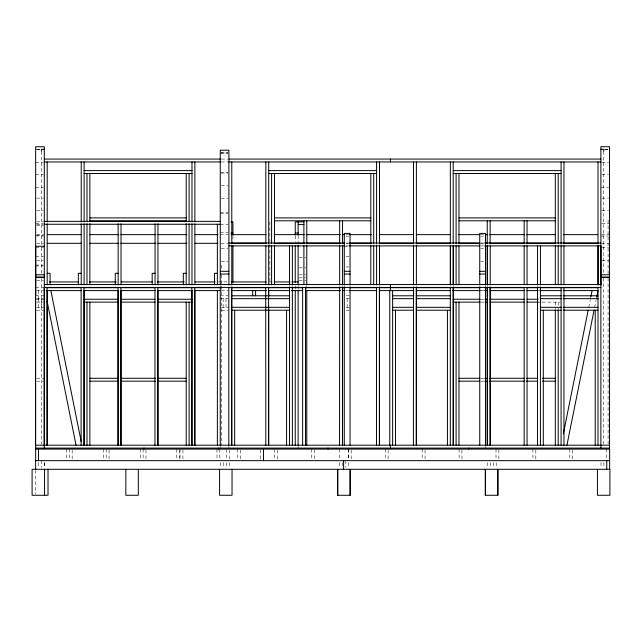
<?xml version="1.0" encoding="UTF-8"?>
<svg xmlns="http://www.w3.org/2000/svg" width="642" height="642" viewBox="0 0 642 642"><rect width="100%" height="100%" fill="white"/><g stroke="black" fill="none" stroke-linecap="round" stroke-linejoin="round"><path stroke-width="0.48" stroke-dasharray="3.21 2.41" d="M588.77 307.277L590.15 300.408M590.343 299.429L590.937 296.484M594.661 307.229L596.033 300.384M596.233 299.405L596.819 296.468M36.61 149.321L40.454 149.321M604.732 149.321L609.539 149.321M36.61 149.458L40.454 149.458M604.732 149.458L608.576 149.458M220.254 152.315L227.942 152.315M221.209 152.94L227.942 152.94M220.254 153.302L227.942 153.302M221.37 159.072L228.367 159.072M221.209 161.953L228.367 161.953M35.647 162.241L43.343 162.241M601.851 162.241L608.576 162.241M220.254 172.337L227.942 172.337M221.209 173.083L227.942 173.083M35.647 174.704L43.343 174.704M601.851 174.704L608.576 174.704M221.209 185.779L227.942 185.779M35.647 187.336L43.343 187.336M600.888 187.336L608.576 187.336M36.61 198.121L43.343 198.121M601.851 198.121L608.576 198.121M221.209 198.41L227.942 198.41M36.61 210.696L43.343 210.696M601.851 210.696L608.576 210.696M220.254 212.775L227.942 212.775M220.254 213.754L227.942 213.754M36.61 221.819L43.343 221.819M35.647 223.392L43.343 223.392M601.851 223.392L608.576 223.392M220.254 224.235L227.942 224.235M36.61 224.588L43.343 224.588M36.61 225.454L43.343 225.454M220.254 232.565L227.942 232.565M36.65 234.635L43.664 234.635M220.254 234.523L228.062 234.635M346.198 234.523L348.309 234.635M480.425 234.635L483.587 234.523M601.53 234.635L608.536 234.635M36.61 235.606L43.343 235.606M35.647 235.927L43.343 235.927M600.888 236.023L608.576 236.023M346.198 236.144L349.087 236.144M480.706 236.144L483.587 236.144M346.215 243.005L348.221 243.005M480.569 243.005L483.578 243.005M36.61 243.294L43.664 243.294M221.049 243.294L228.062 243.294M346.311 243.294L348.309 243.294M480.425 243.294L483.426 243.294M601.53 243.294L608.536 243.294M346.215 245.886L348.221 245.886M480.569 245.886L483.578 245.886M344.281 246.167L348.125 246.167M35.775 247.523L43.479 247.523M601.851 247.619L608.576 247.619M221.209 248.711L227.942 248.711M480.706 248.711L483.587 248.711M346.198 256.471L349.087 256.471M35.711 256.752L43.415 256.752M299.092 257.281L305.817 257.281M36.61 260.251L43.343 260.251M601.851 260.251L608.576 260.251M221.209 261.35L227.942 261.35M480.706 261.35L483.587 261.35M35.519 265.082L43.215 265.082M35.519 265.932L43.335 265.932M346.198 266.944L349.087 266.944M299.092 267.826L305.817 267.826M299.092 274.84L305.817 274.84M299.092 277.825L305.817 277.825M36.61 280.594L43.343 280.594M299.092 280.594L305.817 280.594M218.184 281.942L228.175 281.942M269.15 281.942L272.144 281.942M35.647 287.712L44.306 287.712M36.61 290.593L44.306 290.593M221.209 290.593L228.367 290.593M345.412 290.593L349.417 290.593M480.625 290.593L484.172 290.593M35.527 295.785L44.17 295.785M220.254 295.785L227.942 295.785M346.198 295.785L350.05 295.785M36.482 298.674L43.215 298.674M220.254 298.674L227.942 298.674M346.198 298.674L350.05 298.674M35.647 299.252L44.306 299.252M481.171 299.252L484.172 299.252M36.61 302.133L43.343 302.133M481.171 302.133L484.172 302.133M538.108 302.133L541.102 302.133M542.105 302.133L560.121 302.133M36.482 307.325L43.215 307.325M221.209 307.325L228.905 307.325M346.198 307.325L350.05 307.325M36.482 310.206L43.215 310.206M221.209 310.206L227.942 310.206M346.198 310.206L349.087 310.206M36.61 378.282L44.306 378.282M480.826 378.282L483.803 378.282M36.61 381.163L43.343 381.163M480.826 381.163L483.803 381.163M608.094 220.15L608.094 274.11M608.094 278.106L608.094 444.2M606.754 449.119L606.754 459.696M603.873 462.585L603.873 467.392M603.769 151.327L603.769 274.054M603.769 278.042L603.769 445.203M600.992 462.585L600.992 467.392M572.72 450.082L572.72 459.696M569.839 449.119L569.839 459.696M558.195 302.133L558.195 309.139M555.314 302.133L555.314 309.139M535.805 450.082L535.805 459.696M532.916 449.119L532.916 459.696M498.882 450.082L498.882 459.696M496.234 462.585L496.234 467.392M496.001 449.119L496.001 459.696M493.345 462.585L493.345 467.392M490.464 462.585L490.464 467.392M487.575 462.585L487.575 467.392M485.512 446.158L485.512 448.084M461.959 450.082L461.959 459.696M459.078 449.119L459.078 459.696M425.044 450.082L425.044 459.696M422.155 449.119L422.155 459.696M388.121 450.082L388.121 459.696M385.24 449.119L385.24 459.696M351.198 450.082L351.198 459.696M348.317 449.119L348.317 459.696M348.221 449.119L348.221 459.696M348.221 462.585L348.221 467.392M347.161 298.674L347.161 307.325M345.34 460.659L345.34 467.392M342.451 462.585L342.451 467.392M339.57 449.119L339.57 459.696M339.57 462.585L339.57 467.392M314.283 450.082L314.283 459.696M311.394 449.119L311.394 459.696M306.78 285.746L306.78 289.871M298.129 235.437L298.129 241.978M298.129 285.746L298.129 289.871M298.129 446.158L298.129 448.084M295.248 235.887L295.248 241.978M295.248 285.826L295.248 289.839M277.36 450.082L277.36 459.696M274.479 449.119L274.479 459.696M269.865 221.939L269.865 284.839M260.628 450.082L260.628 459.696M240.437 450.082L240.437 459.696M237.556 449.119L237.556 459.696M232.942 235.887L232.942 241.978M229.651 450.082L229.651 459.696M229.387 462.585L229.387 467.392M228.905 446.158L228.905 448.084M226.762 449.119L226.762 459.696M226.498 462.585L226.498 467.392M226.016 298.674L226.016 307.325M223.617 462.585L223.617 467.392M223.135 298.674L223.135 307.325M221.691 265.178L221.691 270.178M221.691 274.84L221.691 445.203M220.736 462.585L220.736 467.392M220.254 446.158L220.254 448.084M219.837 449.119L219.837 459.696M216.956 449.119L216.956 459.696M182.922 450.082L182.922 459.696M180.033 449.119L180.033 459.696M179.463 450.082L179.463 459.696M176.574 449.119L176.574 459.696M145.999 450.082L145.999 459.696M143.118 449.119L143.118 459.696M140.229 449.119L140.229 459.696M109.084 450.082L109.084 459.696M106.195 449.119L106.195 459.696M103.314 449.119L103.314 459.696M72.161 450.082L72.161 459.696M69.272 449.119L69.272 459.696M66.391 449.119L66.391 459.696M44.306 462.585L44.306 467.392M44.218 462.585L44.218 467.392M41.417 151.327L41.417 246.608M41.417 247.611L41.417 273.693M41.417 278.7L41.417 444.2M41.417 460.659L41.417 467.392M41.289 298.674L41.289 307.325M38.536 290.593L38.536 299.252M38.536 462.585L38.536 467.392M38.408 298.674L38.408 307.325M35.559 470.313L35.559 494.276"/><path stroke-width="0.96" d="M563.339 433.856L588.176 310.222M590.937 296.484L592.117 290.593M566.942 445.203L594.075 310.166M596.819 296.468L597.999 290.593L563.804 290.593M44.306 149.321L41.417 149.321L41.417 151.327M600.888 149.321L603.769 149.321L603.769 151.327M44.306 159.072L220.367 159.072M229.371 159.072L600.888 159.072M44.306 161.953L220.367 161.953M228.905 161.953L600.888 161.953M84.11 170.603L191.982 170.603M268.709 170.603L376.581 170.603M453.204 170.603L561.084 170.603M84.11 173.492L191.982 173.492M268.709 173.492L376.581 173.492M453.204 173.492L561.084 173.492M89.88 217.911L186.212 217.911M274.479 217.911L370.811 217.911M458.974 217.911L555.314 217.911M89.88 220.792L186.212 220.792M274.479 220.792L370.811 220.792M458.974 220.792L555.314 220.792M44.306 221.37L220.254 221.37M231.016 221.939L232.942 221.939L232.942 235.004M303.899 221.819L295.248 221.939L295.248 235.004M44.306 224.259L220.254 224.259M298.129 224.588L303.899 224.588M231.016 233.006L232.942 233.006M295.248 233.006L298.129 233.006M47.677 234.635L81.751 234.635M89.768 234.635L118.826 234.635M120.832 234.635L155.91 234.635M157.916 234.635L186.974 234.635M194.991 234.635L218.039 234.635M231.072 234.635L266.141 234.635M274.158 234.635L304.228 234.635M306.234 234.635L340.3 234.635M342.306 234.635L344.313 234.635M349.312 234.635L371.333 234.635M379.342 234.635L413.368 234.635M416.369 234.635L450.403 234.635M458.404 234.635L479.43 234.635M485.432 234.635L487.43 234.635M489.437 234.635L524.466 234.635M526.464 234.635L555.49 234.635M563.499 234.635L597.525 234.635M228.905 243.005L344.208 243.005M349.224 243.005L479.566 243.005M484.582 243.005L600.888 243.005M47.677 243.294L81.751 243.294M89.768 243.294L118.826 243.294M120.832 243.294L155.91 243.294M157.916 243.294L186.974 243.294M194.991 243.294L218.039 243.294M231.072 243.294L266.141 243.294M274.158 243.294L304.228 243.294M306.234 243.294L340.3 243.294M342.306 243.294L344.313 243.294M349.312 243.294L371.333 243.294M379.342 243.294L413.368 243.294M416.369 243.294L450.403 243.294M458.404 243.294L479.43 243.294M485.432 243.294L487.43 243.294M489.437 243.294L524.466 243.294M526.464 243.294L555.49 243.294M563.499 243.294L597.525 243.294M228.905 245.886L344.208 245.886M349.224 245.886L479.566 245.886M484.582 245.886L600.992 245.886L600.992 284.952M35.647 246.263L44.306 246.263M220.254 271.309L228.905 271.309M344.281 271.309L350.05 271.309M479.743 271.309L485.512 271.309M81.221 273.291L78.34 273.291L78.34 284.823M118.144 273.291L115.255 273.291L115.255 284.823M155.067 273.291L152.178 273.291L152.178 284.823M186.212 273.291L183.331 273.291L183.331 284.823M217.365 273.291L214.484 273.291L214.484 284.823M47.187 273.315L50.068 273.315L50.068 284.847M220.254 274.038L228.905 274.038M344.281 274.038L350.05 274.038M479.743 274.038L485.512 274.038M35.647 274.8L44.306 274.8M600.888 274.8L609.539 274.8M35.647 277.039L44.306 277.039M600.888 277.039L609.539 277.039M35.647 277.537L44.306 277.537M600.888 277.537L609.539 277.537M49.298 281.942L78.276 281.942M89.27 281.942L116.25 281.942M121.25 281.942L152.226 281.942M157.226 281.942L184.206 281.942M195.2 281.942L215.182 281.942M231.176 281.942L266.149 281.942M274.142 281.942L290.136 281.942M292.134 281.942L298.129 281.942M44.306 284.542L600.888 284.542M600.888 287.423L44.202 287.423L44.202 445.203M46.304 287.712L81.293 287.712M83.291 287.712L118.28 287.712M120.279 287.712L155.268 287.712M157.266 287.712L192.255 287.712M194.261 287.712L220.254 287.712M231.369 287.712L266.382 287.712M267.762 287.712L289.775 287.712M291.396 287.712L302.775 287.712M304.781 287.712L340.412 287.712M342.411 287.712L344.794 287.712M349.417 287.712L376.806 287.712M378.804 287.712L413.817 287.712M416.489 287.712L450.828 287.712M452.562 287.712L479.839 287.712M484.63 287.712L487.848 287.712M489.846 287.712L523.856 287.712M526.729 287.712L537.86 287.712M539.753 287.712L597.887 287.712M46.304 290.593L81.317 290.593M83.291 290.593L118.329 290.593M120.279 290.593L155.34 290.593M157.266 290.593L192.359 290.593M194.261 290.593L220.254 290.593M231.369 290.593L266.382 290.593M268.388 290.593L289.39 290.593M291.396 290.593L302.398 290.593M305.399 290.593L340.412 290.593M342.411 290.593L344.409 290.593M349.417 290.593L376.421 290.593M379.422 290.593L413.48 290.593M450.564 290.593L416.489 290.593L416.489 295.785L450.323 295.785M452.562 290.593L480.176 290.593M484.63 290.593L487.639 290.593M490.167 290.593L524.121 290.593M526.729 290.593L538.108 290.593M539.753 290.593L561.798 290.593M231.786 295.785L289.478 295.785M392.631 295.785L413.52 295.785M540.42 295.785L561.301 295.785M563.291 295.785L598.103 295.785M231.786 298.674L289.478 298.674M392.631 298.674L413.52 298.674M416.506 298.674L450.323 298.674M540.42 298.674L561.301 298.674M563.291 298.674L598.103 298.674M84.11 299.252L118.072 299.252M121.065 299.252L155.027 299.252M158.02 299.252L191.982 299.252M453.204 299.252L480.176 299.252M485.167 299.252L487.166 299.252M490.167 299.252L524.121 299.252M527.122 299.252L538.108 299.252M84.11 302.133L118.072 302.133M121.065 302.133L155.027 302.133M158.02 302.133L191.982 302.133M453.204 302.133L480.176 302.133M485.167 302.133L487.166 302.133M490.167 302.133L524.121 302.133M527.122 302.133L538.108 302.133M231.786 307.325L289.478 307.325M392.631 307.325L413.52 307.325M416.506 307.325L450.323 307.325M540.42 307.325L561.301 307.325M563.291 307.325L598.103 307.325M231.786 310.206L289.478 310.206M392.631 310.206L413.52 310.206M416.506 310.206L450.323 310.206M540.42 310.206L561.301 310.206M563.291 310.206L598.103 310.206M89.88 378.282L118.682 378.282M120.664 378.282L155.428 378.282M157.41 378.282L186.212 378.282M458.974 378.282L479.831 378.282M484.798 378.282L487.776 378.282M489.766 378.282L524.522 378.282M526.512 378.282L537.434 378.282M542.402 378.282L555.314 378.282M89.88 381.163L118.682 381.163M120.664 381.163L155.428 381.163M157.41 381.163L186.212 381.163M458.974 381.163L479.831 381.163M484.798 381.163L487.776 381.163M489.766 381.163L524.522 381.163M526.512 381.163L537.434 381.163M542.402 381.163L555.314 381.163M609.539 445.203L35.519 445.203L35.527 265.082M35.647 448.084L609.539 448.084M35.647 449.119L609.643 449.119L609.643 469.31M35.647 460.659L609.643 460.659M50.862 290.593L81.221 441.712M47.147 301.363L76.037 445.203M609.539 449.119L609.539 146.729L600.888 146.729L600.888 448.084M606.754 460.659L606.754 469.31M598.103 245.886L598.103 284.952M597.999 161.953L597.999 243.872M597.999 245.87L597.999 284.823M597.999 287.423L597.999 445.203M597.437 469.31L597.437 495.271L609.9 495.271L609.9 469.31L32.1 469.31L32.1 495.271L48.022 495.271L48.022 469.31M595.222 310.206L595.222 445.203M563.965 161.953L563.965 243.872M563.965 245.87L563.965 284.823M563.965 287.423L563.965 445.203M561.084 161.953L561.084 243.872M561.084 245.709L561.084 284.823M561.084 287.423L561.084 445.203M558.195 173.492L558.195 243.703M558.195 245.709L558.195 284.823M558.195 310.134L558.195 445.203M555.314 173.492L555.314 243.703M555.314 245.709L555.314 284.823M555.314 310.134L555.314 445.203M543.301 310.206L543.301 445.203M540.42 245.886L540.42 284.952M540.42 286.95L540.42 445.203M537.531 245.886L537.531 284.952M537.531 286.95L537.531 445.203M527.05 220.792L527.05 243.808M527.05 245.806L527.05 284.823M527.05 287.423L527.05 445.203M524.161 220.792L524.161 243.808M524.161 245.806L524.161 284.823M524.161 287.423L524.161 445.203M497.983 469.31L497.983 495.271L485.24 495.271L485.24 469.31M497.694 469.31L497.694 495.271M490.231 245.886L490.231 284.952M490.231 286.95L490.231 445.203M490.127 220.792L490.127 243.808M490.127 287.423L490.127 445.203M487.342 245.886L487.342 284.952M487.342 286.95L487.342 445.203M487.238 220.792L487.238 243.808M487.238 245.806L487.238 284.823M487.238 287.423L487.238 445.203M485.512 285.048L485.512 233.415L479.743 233.415L479.743 285.048M485.512 286.805L485.512 445.203M485.529 469.31L485.529 495.271M479.743 286.805L479.743 445.203M468.78 448.084L468.78 449.119M458.974 173.492L458.974 243.703M458.974 245.709L458.974 284.823M458.974 302.133L458.974 445.203M456.093 173.492L456.093 243.703M456.093 245.709L456.093 284.823M456.093 302.133L456.093 445.203M453.308 245.886L453.308 284.952M453.308 286.95L453.308 445.203M453.204 161.953L453.204 243.872M453.204 245.709L453.204 284.823M453.204 287.423L453.204 445.203M450.427 245.886L450.427 284.952M450.323 161.953L450.323 243.872M450.323 245.87L450.323 284.823M450.323 287.423L450.323 445.203M447.434 310.206L447.434 445.203M416.385 161.953L416.385 243.872M416.385 245.87L416.385 284.952M416.385 286.95L416.385 445.203M416.289 287.423L416.289 445.203M413.6 290.593L413.6 295.785M413.504 161.953L413.504 243.872M413.504 245.87L413.504 284.952M413.504 286.95L413.4 445.203M395.52 310.206L395.52 445.203M392.631 290.593L392.631 445.203M390.432 159.072L390.432 161.953M390.432 284.542L390.432 287.423M390.432 287.712L390.432 290.593M390.432 445.203L390.432 448.084M389.75 290.593L389.75 445.203M379.47 161.953L379.47 243.872M379.47 245.87L379.47 284.952M379.47 286.95L379.47 445.203M379.366 287.423L379.366 445.203M376.581 161.953L376.581 243.872M376.581 245.709L376.581 284.952M376.485 287.423L376.485 445.203M373.7 173.492L373.7 243.703M373.7 245.709L373.7 284.823M370.811 173.492L370.811 243.703M370.811 245.709L370.811 284.823M350.307 469.31L350.307 495.271L337.556 495.271L337.556 469.31M350.05 285.048L350.05 233.415L344.281 233.415L344.281 285.048M350.05 286.854L350.05 445.203M350.018 469.31L350.018 495.271M344.281 286.854L344.281 445.203M343.614 460.659L343.614 469.31M342.547 220.792L342.547 243.808M342.547 245.806L342.547 284.952M342.547 286.95L342.547 445.203M342.443 287.423L342.443 445.203M339.666 220.792L339.666 243.808M339.666 245.806L339.666 284.952M339.666 286.95L339.562 445.203M337.844 469.31L337.844 495.271M328.022 448.084L328.022 449.119M306.78 220.792L306.78 243.808M306.78 245.292L306.78 284.863M306.78 290.256L306.78 445.203M305.528 287.423L305.528 445.203M303.899 220.792L303.899 243.808M303.899 245.806L303.899 284.823M302.639 287.423L302.639 445.203M298.129 221.819L298.129 235.004M298.129 245.292L298.129 284.863M298.129 290.256L298.129 445.203M295.248 245.854L295.248 282.368M295.248 290.842L295.248 445.203M292.359 245.886L292.359 284.952M292.359 286.95L292.359 445.203M289.478 245.886L289.478 284.952M289.478 286.95L289.478 445.203M286.589 310.206L286.589 445.203M274.479 173.492L274.479 243.703M274.479 245.709L274.479 284.823M271.59 173.492L271.59 243.703M271.59 245.709L271.59 284.823M268.709 161.953L268.709 243.872M268.709 245.709L268.709 284.823M268.709 290.842L268.709 295.85M268.709 309.885L268.709 445.203M268.605 287.423L268.605 445.203M265.82 161.953L265.82 243.872M265.82 245.87L265.82 284.823M265.724 287.423L265.82 445.203M263.517 449.119L263.517 460.659M255.572 290.593L255.572 295.785M252.683 290.593L252.683 295.785M234.675 310.206L234.675 445.203M232.942 245.854L232.942 282.368M232.043 469.31L232.043 495.271L219.588 495.271L219.588 469.31M231.786 161.953L231.786 243.872M231.786 245.87L231.786 284.952M231.786 286.95L231.786 445.203M231.682 287.423L231.682 445.203M228.905 285.048L228.905 150.204L220.254 150.204L220.254 285.048M228.801 287.423L228.801 445.203M220.254 286.805L220.254 445.203M218.689 448.084L218.689 449.119M217.365 224.259L217.365 284.823M217.365 290.593L217.365 445.203M194.871 161.953L194.871 221.891M194.871 223.777L194.871 284.823M194.871 290.593L194.871 445.203M194.767 287.423L194.767 445.203M191.982 161.953L191.982 221.891M191.982 223.641L191.982 284.823M191.982 290.593L191.982 445.203M191.878 287.423L191.878 445.203M189.101 173.492L189.101 221.634M189.101 223.641L189.101 284.823M189.101 302.133L189.101 445.203M186.212 173.492L186.212 221.634M186.212 223.641L186.212 284.823M186.212 302.133L186.212 445.203M157.948 223.777L157.948 284.823M157.948 290.593L157.948 445.203M157.844 287.423L157.844 445.203M155.067 223.777L155.067 284.823M154.963 287.423L154.963 445.203M144.017 448.084L144.017 449.119M138.303 469.31L138.303 495.271L125.84 495.271L125.84 469.31M121.025 223.777L121.025 284.823M121.025 290.593L121.025 445.203M120.929 287.423L120.929 445.203M118.144 223.777L118.144 284.823M118.144 290.593L118.144 445.203M118.04 287.423L118.04 445.203M89.88 173.492L89.88 221.634M89.88 223.641L89.88 284.823M89.88 302.133L89.88 445.203M86.991 173.492L86.991 221.634M86.991 223.641L86.991 284.823M86.991 302.133L86.991 445.203M84.11 161.953L84.11 221.891M84.11 223.641L84.11 284.823M84.11 290.593L84.11 445.203M84.006 287.423L84.006 445.203M81.221 161.953L81.221 221.891M81.221 223.777L81.221 284.823M81.117 287.423L81.117 445.203M47.187 161.953L47.187 221.891M47.187 223.777L47.187 284.847M47.187 290.593L47.187 445.203M47.083 287.423L47.083 445.203M44.563 469.31L44.563 495.271M44.306 448.084L44.306 146.729L35.647 146.729L35.647 469.31M38.536 449.119L38.536 460.659M35.783 247.523L35.711 295.785"/></g></svg>
